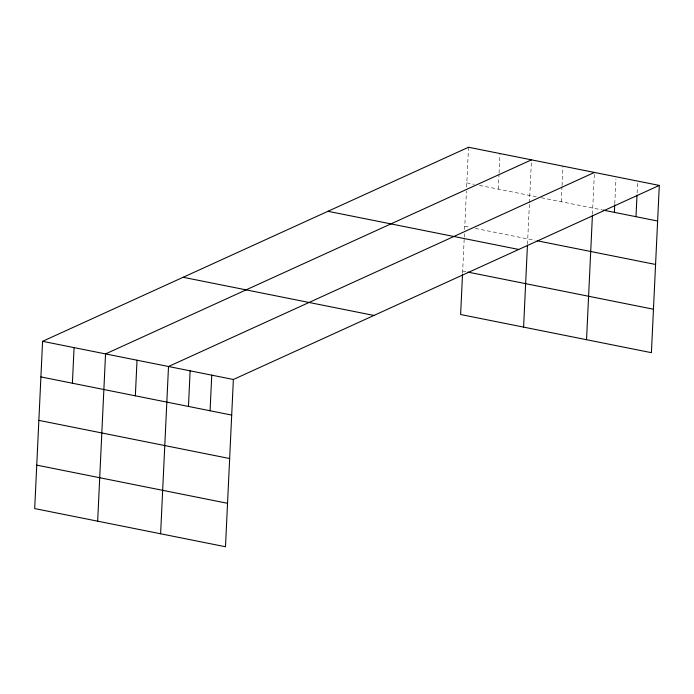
<?xml version="1.0" encoding="UTF-8"?>
<svg xmlns="http://www.w3.org/2000/svg" width="694" height="694" viewBox="0 0 694 694"><rect width="100%" height="100%" fill="white"/><g stroke="black" fill="none" stroke-linecap="round" stroke-linejoin="round"><path stroke-width="0.52" stroke-dasharray="3.47 2.6" d="M462.577 273.132L464.234 238.025M464.277 236.958L464.433 233.757M464.633 229.497L466.446 191.128M466.637 186.99L468.511 147.249M498.309 189.15L499.029 174.047M499.073 172.971L499.992 153.548M527.492 244.227L529.401 203.724M529.453 202.691L531.474 159.846M561.273 201.746L561.984 186.643M562.036 185.567L562.955 166.144M592.459 214.246L594.428 172.442M614.78 203.741L615.951 178.931M637.118 192.967L637.63 182.175M466.836 182.852L474.176 184.318M479.424 185.367L537.139 196.914M541.337 197.755L602.019 209.9M464.78 226.296L470.029 227.346M475.277 228.395L535.091 240.367M462.672 271.059L465.821 271.692"/><path stroke-width="1.04" d="M659.3 185.419L468.511 147.249L42.586 341.318L34.7 508.581L225.489 546.751L233.375 379.488L659.3 185.419L651.414 352.682L460.625 314.512L462.525 274.165M72.393 383.218L74.067 347.616M97.663 521.177L105.549 353.914L531.474 159.846M135.347 395.814L137.03 360.212M160.618 533.773L168.512 366.51L594.428 172.442M188.456 406.432L190.13 370.839M210.074 410.761L211.757 375.168M523.588 327.108L527.44 245.286M586.543 339.704L592.416 215.287M614.372 212.373L614.728 204.817M635.999 216.693L637.014 195.118M603.051 210.1L657.617 221.022M537.191 240.783L655.57 264.466M327.958 211.297L518.748 249.467M467.921 272.109L653.462 309.229M183.147 277.279L373.927 315.449M42.586 341.318L233.375 379.488M40.911 376.92L231.701 415.09M38.864 420.364L229.645 458.534M36.747 465.127L227.537 503.297"/></g></svg>
